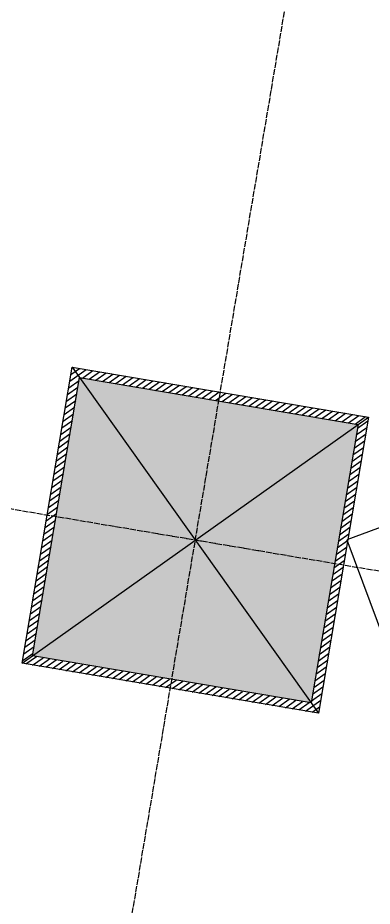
# Model space of a CAD drawing. Extents: x 12199666 to 24617114, y 1197707 to 2548648.
# Drawn here: x 12326331 to 12327511, y 1258954 to 1261913 of the extents above; entities that cross this region are included whole.
import ezdxf

# ---------------------------------------------------------------- set-up
doc = ezdxf.new("R2010")
doc.units = 0
doc.header["$LTSCALE"] = 10
doc.header["$MEASUREMENT"] = 0
doc.linetypes.add('TX-COLS-T1-F10~F19$0$HIDDEN', pattern=[0.375, 0.25, -0.125])
doc.linetypes.add('TX-GRID-T1$0$TX-GRID-T1$0$DOTE', pattern=[2.42, 2, -0.2, 0.02, -0.2])
doc.layers.add('TX-COLS-T1-F10~F19$0$0-COLS-定位用', color=21, linetype='Continuous', plot=False)
for name, color, linetype in [('TX-COLS-T1-F10~F19$0$0S-COLS', 90, 'TX-COLS-T1-F10~F19$0$HIDDEN'), ('TX-COLS-T1-F10~F19$0$0S-COLS-HATCH', 8, 'Continuous'), ('TX-COLS-T1-F10~F19$0$0S-SCOLS-LINE', 2, 'Continuous'), ('TX-GRID-T1$0$TX-GRID-T1$0$DOTE', 1, 'Continuous'), ('TX-PLAN-T1-F11$0$F-concrete', 7, 'Continuous')]:
    doc.layers.add(name, color=color, linetype=linetype)
doc.layers.add('TX-PLAN-T1-F11$0$_EDO-ALUMINIUM-SECTION', color=90, linetype='Continuous', lineweight=30)

# ---------------------------------------------------------------- blocks, each defined once
blk = doc.blocks.new('TX-GRID-T1')
at = {"layer": 'TX-GRID-T1$0$TX-GRID-T1$0$DOTE', "linetype": 'TX-GRID-T1$0$TX-GRID-T1$0$DOTE'}
for p, q in [((12324143.7, 1243705.8), (12331197.5, 1285515)), ((12329683, 1259707.3), (12287775.3, 1266777.7))]:
    blk.add_line(p, q, dxfattribs=at)
blk = doc.blocks.new('*U192')
at = {"layer": 'TX-PLAN-T1-F11$0$F-concrete'}
blk.add_line((1584.7, 453.1), (460, -196.6), dxfattribs=at)
blk.add_line((1584.7, 453.1), (460, -196.6), dxfattribs=at)
blk = doc.blocks.new('*U193')
at = {"layer": 'TX-PLAN-T1-F11$0$F-concrete'}
blk.add_line((460, -196.6), (84.7, 453.1), dxfattribs=at)
blk = doc.blocks.new('TX-PLAN-T1-F11$0$A$C21521A5F')
at = {"rotation": 90}
for name, p in [('*U193', (388.7, 4760.2, 0)), ('*U192', (388.7, 3260.2, 0))]:
    blk.add_blockref(name, p, dxfattribs=at)
blk = doc.blocks.new('TX-PLAN-T1-F11$0$标准层幕墙0118')
at = {"color": 3}
blk.add_blockref('TX-PLAN-T1-F11$0$A$C21521A5F', (32561.3, 9139.8, 0), dxfattribs=at)
blk = doc.blocks.new('TX-COLS-T1-F10~F19$0$COLS-T1-1000x1000x30')
at = {"layer": 'TX-COLS-T1-F10~F19$0$0S-COLS-HATCH'}
h = blk.add_hatch(dxfattribs=at)
h.set_pattern_fill('ANSI31', color=256, scale=5)
h.set_pattern_definition([(45, (0, 0), (-11.22532, 11.22532), [])])
h.paths.add_polyline_path([(-470, 470), (470, 470), (470, -470), (-470, -470)], flags=16)
h.paths.add_polyline_path([(-500, 500), (500, 500), (500, -500), (-500, -500)])
h = blk.add_hatch(color=256, dxfattribs=at)
h.dxf.hatch_style = 1
h.paths.add_polyline_path([(-470, 470), (470, 470), (470, -470), (-470, -470)])
at = {"layer": 'TX-COLS-T1-F10~F19$0$0-COLS-定位用'}
for p, q in [((-500, -500), (500, 500)), ((-500, 500), (500, -500))]:
    blk.add_line(p, q, dxfattribs=at)
at = {"layer": 'TX-COLS-T1-F10~F19$0$0S-SCOLS-LINE'}
for points in [[(-500, 500), (500, 500), (500, -500), (-500, -500)], [(-470, 470), (470, 470), (470, -470), (-470, -470)]]:
    blk.add_lwpolyline(points, close=True, dxfattribs=at)
blk = doc.blocks.new('TX-COLS-T1-F10~F19')
at = {"layer": 'TX-COLS-T1-F10~F19$0$0S-COLS', "rotation": 350.4236160359932}
blk.add_blockref('TX-COLS-T1-F10~F19$0$COLS-T1-1000x1000x30', (12326922, 1260173.1), dxfattribs=at)
blk = doc.blocks.new('TX-PLAN-T1-F11')
blk.add_blockref('TX-COLS-T1-F10~F19', (0, 0))
at = {"layer": 'TX-PLAN-T1-F11$0$_EDO-ALUMINIUM-SECTION', "rotation": 350.4236156863823}
blk.add_blockref('TX-PLAN-T1-F11$0$标准层幕墙0118', (12293055.5, 1251790.4), dxfattribs=at)

msp = doc.modelspace()

# ---------------------------------------------------------------- block references
for name in ['TX-PLAN-T1-F11', 'TX-GRID-T1']:
    msp.add_blockref(name, (0, 0))

doc.saveas('drawing.dxf')
